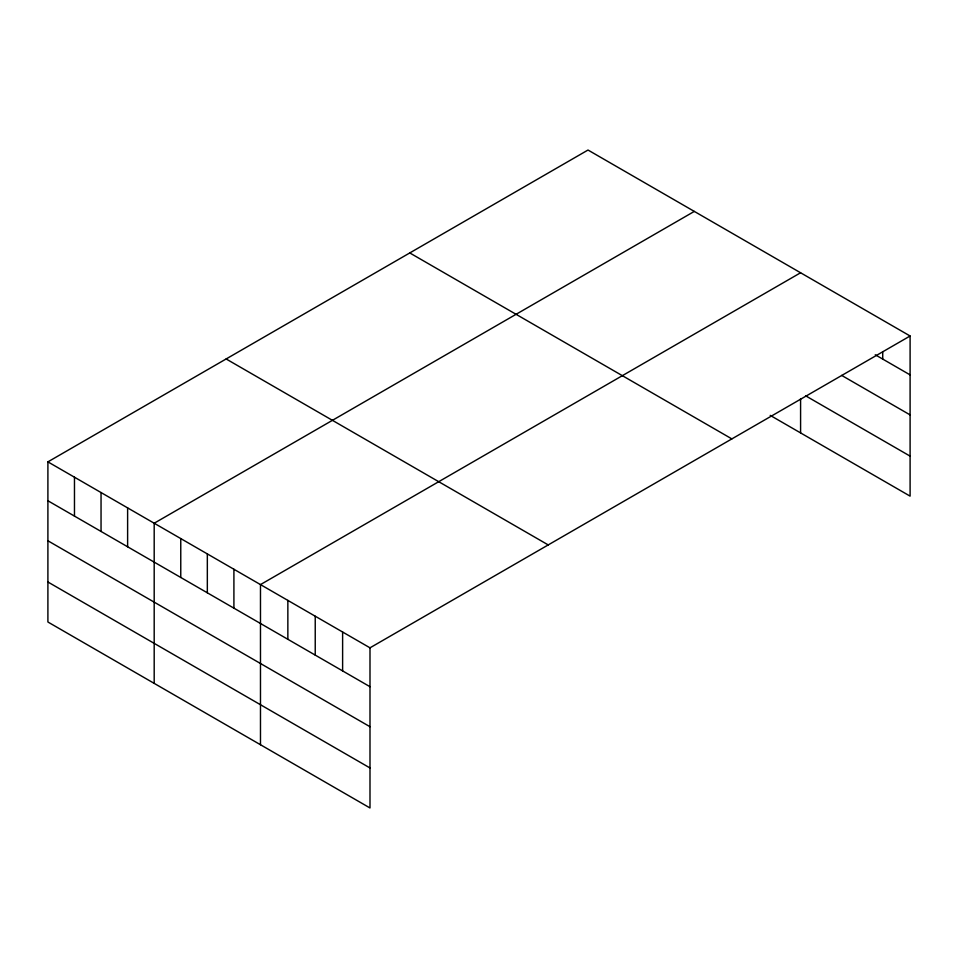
<?xml version="1.0" encoding="UTF-8"?>
<svg xmlns="http://www.w3.org/2000/svg" width="958" height="958" viewBox="0 0 958 958"><rect width="100%" height="100%" fill="white"/><g stroke="black" fill="none" stroke-linecap="round" stroke-linejoin="round"><path stroke-width="1.44" d="M47.9 461.864L369.992 647.824L369.992 807.965L47.9 622.005L47.9 461.864L588.008 150.035L910.1 335.995L910.1 496.136L770.22 415.377M694.299 211.407L154.19 523.236L154.19 683.377M800.589 272.767L260.48 584.596L260.48 744.737M369.992 647.824L910.1 335.995M875.253 354.771L910.1 374.889M841.651 375.392L910.1 414.898M805.57 395.774L910.1 456.128M409.773 252.936L731.864 438.896M226.136 358.963L548.227 544.922M47.9 500.759L369.992 686.718M47.9 540.779L369.992 726.727M47.9 581.997L369.992 767.957M882.725 351.61L882.725 359.082M800.589 398.612L800.589 432.908M342.617 632.017L342.617 670.911M315.23 616.21L315.23 655.104M287.855 600.403L287.855 639.297M233.908 569.256L233.908 608.15M207.335 553.916L207.335 592.81M180.763 538.576L180.763 577.47M127.618 507.884L127.618 546.79M101.045 492.544L101.045 531.451M74.473 477.204L74.473 516.111"/></g></svg>
